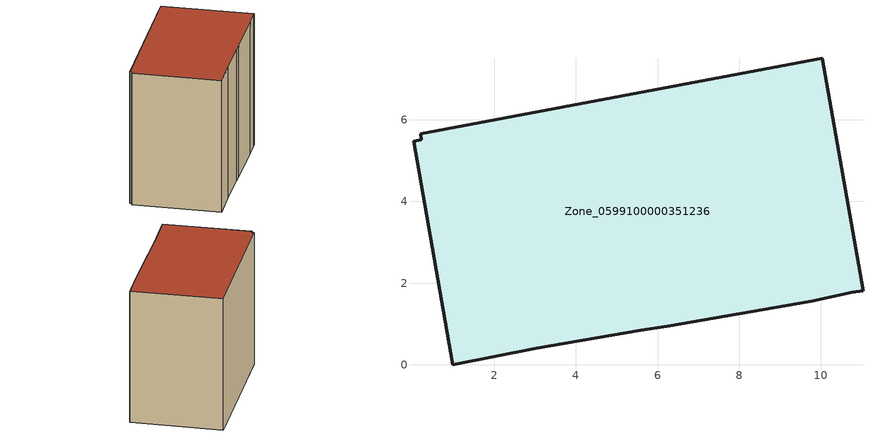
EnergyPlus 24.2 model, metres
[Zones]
Zone_0599100000351236
 floor ground (C_G): 10.03,7.51 11.03,1.81 10.77,1.77 9.76,1.56 6.24,0.94 5.59,0.85 3.03,0.41 0.98,0 0.02,5.48 0.22,5.52 0.2,5.65 z0
 wall outside (C_F): 11.03,1.81 10.03,7.51 0.2,5.65 0.22,5.52 0.02,5.48 0.98,0 3.03,0.41 5.59,0.85 6.24,0.94 9.76,1.56 10.77,1.77 11.03,1.81 z0:8.7
 roof outside (C_R): 0.22,5.52 0.02,5.48 0.98,0 3.03,0.41 5.59,0.85 6.24,0.94 9.76,1.56 10.77,1.77 11.03,1.81 10.03,7.51 0.2,5.65 z8.7
[BUILDING]
Pand.0599100000351236: North Axis=0; Terrain=City; Loads Convergence Tolerance Value=0.04; Temperature Convergence Tolerance Value=0.4; Solar Distribution=FullExterior; Maximum Number of Warmup Days=25; Minimum Number of Warmup Days=1
[Site:Location]
Rotterdam.The.Hague.AP_ZH_NLD Design_Conditions: Latitude=51.96; Longitude=4.45; Time Zone=1; Elevation=-4.5
[SITE:GROUNDTEMPERATURE:BUILDINGSURFACE]
18, 18, 18, 18, 18, 18, 18, 18, 18, 18, 18, 18
[MATERIAL] Thermal Absorptance=0.9; Solar Absorptance=0.7; Visible Absorptance=0.7
Name | Roughness | Thickness | Conductivity | Density | Specific Heat
G.TI.1992-2005 | MediumSmooth | 0.15 | 0.06 | 540 | 1210
F.TI.1992-2005 | Rough | 0.3 | 0.12 | 1920 | 840
R.TI.1992-2005 | MediumRough | 0.2 | 0.08 | 1500 | 1000
[CONSTRUCTION]
C_G: G.TI.1992-2005
C_F: F.TI.1992-2005
C_R: R.TI.1992-2005
[ZONE]
Zone_0599100000351236: Type=1; Multiplier=1; Ceiling Height=Autocalculate; Volume=Autocalculate; Floor Area=autocalculate; Part of Total Floor Area=Yes
[ZONEINFILTRATION:DESIGNFLOWRATE]
Infil_Zone_0599100000351236: Zone or ZoneList or Space or SpaceList=Zone_0599100000351236; Schedule=AlwaysOn; Design Flow Rate Calculation Method=Flow/Area; Flow Rate per Floor Area=0.0015; Constant Term Coefficient=1; Temperature Term Coefficient=0; Velocity Term Coefficient=0; Velocity Squared Term Coefficient=0
[HVACTEMPLATE:ZONE:IDEALLOADSAIRSYSTEM]
Zone_0599100000351236: Maximum Heating Supply Air Temperature=50; Minimum Cooling Supply Air Temperature=13; Maximum Heating Supply Air Humidity Ratio=0.0156; Minimum Cooling Supply Air Humidity Ratio=0.0077; Heating Limit=NoLimit; Cooling Limit=NoLimit; Dehumidification Control Type=ConstantSensibleHeatRatio; Cooling Sensible Heat Ratio=0.7; Dehumidification Setpoint=60; Humidification Control Type=None; Humidification Setpoint=30; Outdoor Air Method=None; Outdoor Air Flow Rate per Person=0.00944; Outdoor Air Flow Rate per Zone Floor Area=0; Outdoor Air Flow Rate per Zone=0; Demand Controlled Ventilation Type=None; Outdoor Air Economizer Type=NoEconomizer; Heat Recovery Type=None; Sensible Heat Recovery Effectiveness=0.7; Latent Heat Recovery Effectiveness=0.65
[ZONECONTROL:THERMOSTAT]
ThermostatControl_Zone_0599100000351236: Zone or ZoneList=Zone_0599100000351236; Control Type Schedule=DualSetpointControlType; Control 1=Thermostat_Zone_0599100000351236; Temperature Difference Between Cutout And Setpoint=0
[THERMOSTATSETPOINT:DUALSETPOINT]
Thermostat_Zone_0599100000351236: Heating Setpoint Temperature Schedule=HeatingSetpoint_Zone_0599100000351236; Cooling Setpoint Temperature Schedule=CoolingSetpoint_Zone_0599100000351236
[SCHEDULE:COMPACT]
HeatingSetpoint_Zone_0599100000351236: Through: 12/31, For: AllDays, Until: 24:00, 21
CoolingSetpoint_Zone_0599100000351236: Through: 12/31, For: AllDays, Until: 24:00, 24
DualSetpointControlType: Through: 12/31, For: AllDays, Until: 24:00, 4
AlwaysOn: Through: 12/31, For: AllDays, Until: 24:00, 1
